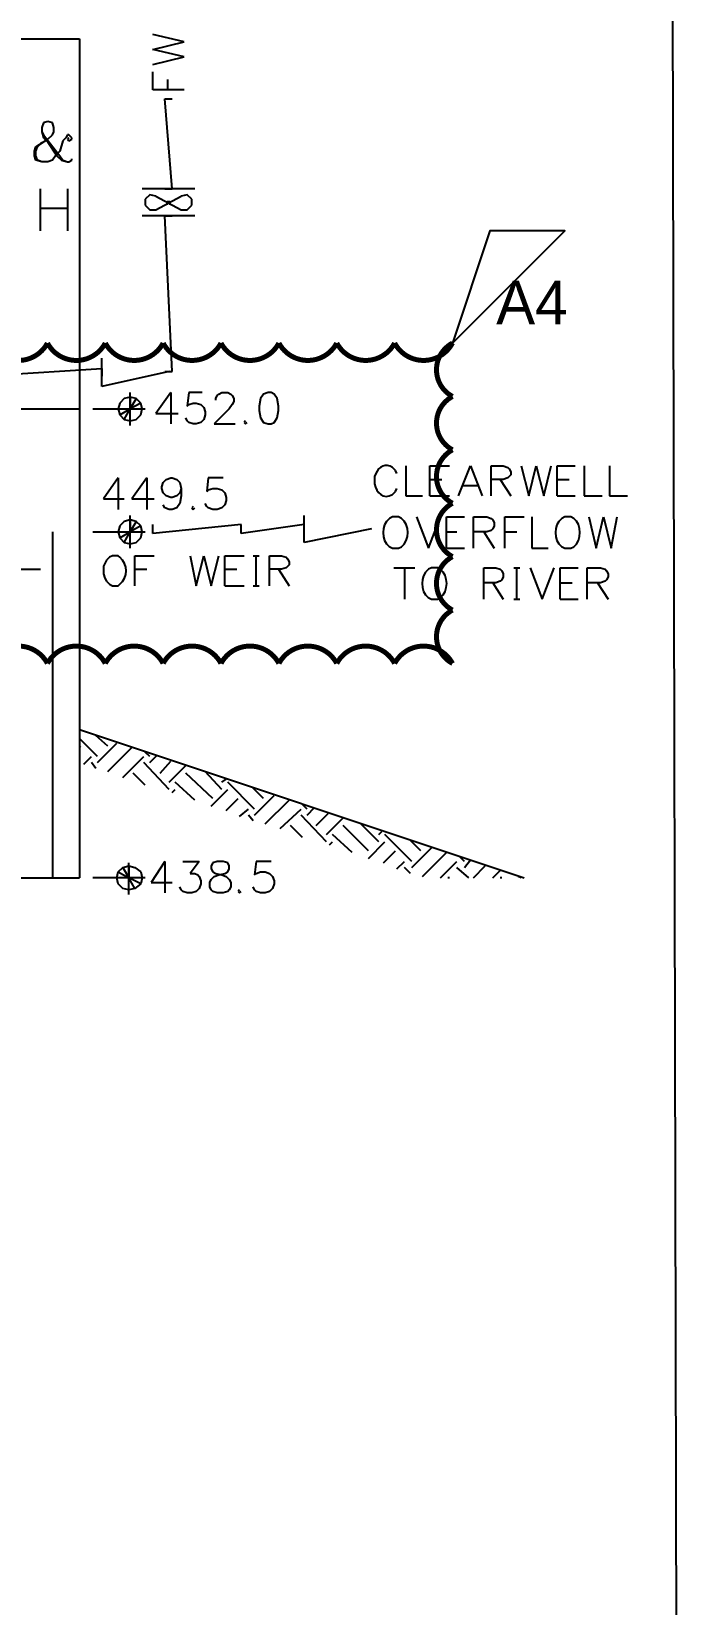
# Model space of a CAD drawing. Header units: metres. Extents: x 45 to 1207, y 17 to 774.
# Drawn here: x 1102.6 to 1206.7, y 395.8 to 647.8 of the extents above; entities that cross this region are included whole.
import ezdxf

# ---------------------------------------------------------------- set-up
doc = ezdxf.new("R2010")
doc.units = ezdxf.units.M
doc.layers.add('REV-AGENT', color=1, linetype='Continuous')

msp = doc.modelspace()

# ---------------------------------------------------------------- linework, layer by layer
for p, q in [((1206.72, 17.04), (1205.04, 773.04)), ((1206.72, 17.04), (1205.04, 773.04)), ((1055.04, 646.56), (1110.24, 646.56)), ((1110.24, 646.56), (1110.24, 512.16)), ((1127.04, 646.08), (1122, 647.28)), ((1122, 644.88), (1127.04, 646.08)), ((1127.04, 643.68), (1122, 644.88)), ((1122, 642.48), (1127.04, 643.68)), ((1122, 638.4), (1122, 641.28)), ((1127.04, 638.4), (1122, 638.4)), ((1124.4, 638.4), (1124.4, 640.08)), ((1125.12, 622.56), (1123.92, 636.96)), ((1125.12, 622.56), (1123.92, 636.96)), ((1123.92, 636.96), (1125.12, 636.96)), ((1104.48, 633.12), (1104.24, 632.4)), ((1105.2, 633.36), (1104.48, 633.12)), ((1105.92, 633.12), (1105.2, 633.36)), ((1106.16, 632.4), (1105.92, 633.12)), ((1103.28, 629.28), (1105.2, 630.48)), ((1104.24, 632.4), (1104.24, 631.68)), ((1104.24, 631.68), (1104.48, 630.72)), ((1104.24, 631.68), (1104.48, 631.2)), ((1104.48, 631.2), (1107.12, 627.84)), ((1104.48, 630.72), (1105.2, 630)), ((1105.2, 630.48), (1105.92, 631.2)), ((1105.92, 631.2), (1106.16, 631.68)), ((1106.16, 631.68), (1106.16, 632.4)), ((1107.6, 630.24), (1107.12, 628.56)), ((1108.08, 630.72), (1107.6, 630.24)), ((1108.32, 631.2), (1108.08, 630.72)), ((1108.56, 631.2), (1108.32, 631.2)), ((1108.56, 630.72), (1108.32, 630.48)), ((1108.32, 630.48), (1108.56, 630.24)), ((1109.04, 630.72), (1108.56, 631.2)), ((1108.56, 630.24), (1109.04, 630.48)), ((1109.04, 630.48), (1109.04, 630.72)), ((1103.04, 628.56), (1103.28, 629.28)), ((1103.04, 627.84), (1103.04, 628.56)), ((1103.28, 627.12), (1103.04, 627.84)), ((1103.28, 628.56), (1103.52, 629.28)), ((1103.28, 627.84), (1103.28, 628.56)), ((1103.52, 627.12), (1103.28, 627.84)), ((1103.52, 629.28), (1104.24, 630)), ((1105.2, 630), (1106.64, 627.84)), ((1106.4, 627.84), (1105.92, 627.12)), ((1107.12, 628.56), (1106.4, 627.84)), ((1106.64, 627.84), (1107.36, 627.12)), ((1107.12, 627.84), (1107.6, 627.12)), ((1104.24, 626.88), (1103.28, 627.12)), ((1104.24, 626.88), (1103.52, 627.12)), ((1105.2, 626.88), (1104.24, 626.88)), ((1105.92, 627.12), (1105.2, 626.88)), ((1107.36, 627.12), (1108.32, 626.88)), ((1107.6, 627.12), (1108.32, 626.88)), ((1108.32, 626.88), (1108.56, 626.88)), ((1108.56, 626.88), (1109.04, 627.12)), ((1109.04, 627.12), (1109.04, 627.36)), ((1104, 615.84), (1104, 622.56)), ((1108.32, 622.56), (1108.32, 615.84)), ((1128.72, 622.56), (1120.32, 622.56)), ((1123.92, 622.56), (1125.12, 622.56)), ((1121.52, 621.6), (1120.8, 620.88)), ((1120.8, 620.88), (1120.8, 619.92)), ((1122.48, 621.36), (1121.52, 621.6)), ((1122.48, 619.2), (1126.56, 621.36)), ((1122.48, 621.36), (1126.56, 619.2)), ((1124.4, 620.4), (1124.16, 620.4)), ((1124.16, 620.16), (1124.4, 620.16)), ((1124.4, 620.64), (1124.4, 620.4)), ((1124.64, 620.4), (1124.64, 620.64)), ((1124.88, 620.4), (1124.64, 620.4)), ((1124.64, 620.16), (1124.88, 620.16)), ((1127.52, 621.6), (1126.56, 621.36)), ((1128.24, 620.88), (1127.52, 621.6)), ((1128.24, 619.92), (1128.24, 620.88)), ((1104, 619.44), (1108.32, 619.44)), ((1128.72, 618.24), (1120.32, 618.24)), ((1120.8, 619.92), (1121.52, 619.2)), ((1121.52, 619.2), (1122.48, 619.2)), ((1125.12, 593.28), (1123.92, 618.24)), ((1125.12, 593.28), (1123.92, 618.24)), ((1123.92, 618.24), (1125.12, 618.24)), ((1126.56, 619.2), (1127.52, 619.2)), ((1127.52, 619.2), (1128.24, 619.92)), ((1113.84, 590.88), (1113.84, 595.44)), ((1094.64, 592.56), (1113.84, 593.76)), ((1094.64, 592.56), (1113.84, 593.76)), ((1113.84, 593.76), (1113.84, 592.56)), ((1124.64, 593.28), (1113.84, 590.88)), ((1123.92, 593.28), (1125.12, 593.28)), ((1118.4, 584.64), (1118.4, 589.92)), ((1124.88, 589.92), (1122.48, 586.56)), ((1124.88, 589.92), (1124.88, 584.88)), ((1127.76, 589.92), (1127.52, 587.76)), ((1129.92, 589.92), (1127.76, 589.92)), ((1132.56, 589.68), (1133.04, 589.92)), ((1133.04, 589.92), (1134, 589.92)), ((1134, 589.92), (1134.48, 589.68)), ((1140.48, 589.92), (1139.76, 589.68)), ((1140.96, 589.92), (1140.48, 589.92)), ((1141.44, 589.68), (1140.96, 589.92)), ((972, 587.28), (1110.24, 587.28)), ((1112.4, 587.28), (1117.44, 587.28)), ((1115.76, 587.28), (1120.8, 587.28)), ((1116.72, 588.24), (1116.48, 587.28)), ((1116.48, 587.28), (1116.72, 586.32)), ((1116.48, 587.28), (1116.72, 586.32)), ((1117.44, 588.96), (1116.72, 588.24)), ((1116.72, 586.32), (1118.4, 587.28)), ((1118.4, 589.2), (1117.44, 588.96)), ((1117.44, 585.6), (1118.4, 587.28)), ((1119.36, 588.96), (1118.4, 589.2)), ((1119.36, 588.96), (1118.4, 589.2)), ((1118.4, 589.2), (1118.4, 587.28)), ((1119.36, 588.96), (1118.4, 587.28)), ((1120.08, 588.24), (1118.4, 587.28)), ((1118.4, 585.36), (1118.4, 587.28)), ((1120.08, 588.24), (1119.36, 588.96)), ((1120.08, 588.24), (1119.36, 588.96)), ((1120.32, 587.28), (1120.08, 588.24)), ((1120.32, 587.28), (1120.08, 588.24)), ((1120.08, 586.32), (1120.32, 587.28)), ((1127.52, 587.76), (1127.76, 588)), ((1127.76, 588), (1128.48, 588.24)), ((1128.48, 588.24), (1128.96, 588.24)), ((1128.96, 588.24), (1129.68, 588)), ((1129.68, 588), (1130.16, 587.52)), ((1130.16, 587.52), (1130.4, 586.8)), ((1134.24, 587.28), (1131.84, 584.88)), ((1132.08, 588.96), (1132.32, 589.44)), ((1132.08, 588.72), (1132.08, 588.96)), ((1132.32, 589.44), (1132.56, 589.68)), ((1134.72, 588), (1134.24, 587.28)), ((1134.48, 589.68), (1134.72, 589.44)), ((1134.72, 589.44), (1134.96, 588.96)), ((1134.96, 588.48), (1134.72, 588)), ((1134.96, 588.96), (1134.96, 588.48)), ((1139.28, 588.96), (1139.04, 587.76)), ((1139.04, 587.76), (1139.04, 587.04)), ((1139.76, 589.68), (1139.28, 588.96)), ((1141.92, 588.96), (1141.44, 589.68)), ((1142.16, 587.76), (1141.92, 588.96)), ((1142.16, 587.04), (1142.16, 587.76)), ((1116.72, 586.32), (1117.44, 585.6)), ((1116.72, 586.32), (1117.44, 585.6)), ((1117.44, 585.6), (1118.4, 585.36)), ((1117.44, 585.6), (1118.4, 585.36)), ((1118.4, 585.36), (1119.36, 585.6)), ((1119.36, 585.6), (1120.08, 586.32)), ((1122.48, 586.56), (1126.08, 586.56)), ((1127.52, 585.36), (1127.28, 585.84)), ((1127.76, 585.12), (1127.52, 585.36)), ((1128.48, 584.88), (1127.76, 585.12)), ((1128.96, 584.88), (1128.48, 584.88)), ((1129.68, 585.12), (1128.96, 584.88)), ((1130.16, 585.6), (1129.68, 585.12)), ((1130.4, 586.32), (1130.16, 585.6)), ((1130.4, 586.8), (1130.4, 586.32)), ((1131.84, 584.88), (1135.2, 584.88)), ((1136.88, 585.36), (1136.64, 585.12)), ((1136.64, 585.12), (1136.88, 584.88)), ((1136.88, 584.88), (1137.12, 585.12)), ((1139.04, 587.04), (1139.28, 585.84)), ((1139.28, 585.84), (1139.76, 585.12)), ((1139.76, 585.12), (1140.48, 584.88)), ((1140.48, 584.88), (1140.96, 584.88)), ((1140.96, 584.88), (1141.44, 585.12)), ((1141.44, 585.12), (1141.92, 585.84)), ((1141.92, 585.84), (1142.16, 587.04)), ((1160.88, 577.44), (1160.4, 577.92)), ((1161.12, 576.96), (1160.88, 577.44)), ((1162.56, 578.16), (1162.56, 573.36)), ((1166.4, 573.36), (1166.4, 578.16)), ((1166.4, 578.16), (1169.52, 578.16)), ((1170.96, 573.36), (1172.88, 578.16)), ((1172.88, 578.16), (1174.8, 573.36)), ((1176.24, 573.36), (1176.24, 578.16)), ((1176.24, 578.16), (1178.16, 578.16)), ((1178.16, 578.16), (1178.88, 577.92)), ((1178.88, 577.92), (1179.12, 577.68)), ((1179.12, 577.68), (1179.36, 577.2)), ((1179.36, 577.2), (1179.36, 576.72)), ((1181.04, 578.16), (1182.24, 573.36)), ((1182.24, 573.36), (1183.44, 578.16)), ((1183.44, 578.16), (1184.64, 573.36)), ((1184.64, 573.36), (1185.84, 578.16)), ((1186.8, 573.36), (1186.8, 578.16)), ((1186.8, 578.16), (1189.68, 578.16)), ((1191.12, 578.16), (1191.12, 573.36)), ((1195.2, 578.16), (1195.2, 573.36)), ((1116.48, 576.24), (1114.08, 572.88)), ((1116.48, 576.24), (1116.48, 571.2)), ((1121.04, 576.24), (1118.64, 572.88)), ((1121.04, 576.24), (1121.04, 571.2)), ((1123.44, 574.8), (1123.68, 575.52)), ((1123.44, 574.56), (1123.44, 574.8)), ((1123.68, 575.52), (1124.16, 576)), ((1124.16, 576), (1124.88, 576.24)), ((1124.88, 576.24), (1125.12, 576.24)), ((1125.12, 576.24), (1125.84, 576)), ((1125.84, 576), (1126.32, 575.52)), ((1126.32, 575.52), (1126.56, 574.56)), ((1130.88, 576.24), (1130.64, 574.08)), ((1133.28, 576.24), (1130.88, 576.24)), ((1157.76, 576.96), (1157.52, 576.48)), ((1157.52, 576.48), (1157.52, 575.28)), ((1166.4, 576), (1168.32, 576)), ((1171.68, 575.04), (1174.08, 575.04)), ((1178.16, 576), (1176.24, 576)), ((1177.68, 576), (1179.36, 573.36)), ((1178.88, 576.24), (1178.16, 576)), ((1179.36, 576.72), (1178.88, 576.24)), ((1186.8, 576), (1188.72, 576)), ((1114.08, 572.88), (1117.44, 572.88)), ((1118.64, 572.88), (1122.24, 572.88)), ((1123.68, 573.84), (1123.44, 574.56)), ((1124.16, 573.36), (1123.68, 573.84)), ((1124.88, 573.12), (1124.16, 573.36)), ((1125.12, 573.12), (1124.88, 573.12)), ((1125.84, 573.36), (1125.12, 573.12)), ((1126.32, 573.84), (1125.84, 573.36)), ((1126.32, 572.16), (1125.84, 571.44)), ((1126.56, 574.56), (1126.32, 573.84)), ((1126.56, 573.36), (1126.32, 572.16)), ((1126.56, 574.56), (1126.56, 573.36)), ((1130.64, 571.68), (1130.4, 572.16)), ((1130.64, 574.08), (1130.88, 574.32)), ((1130.88, 574.32), (1131.6, 574.56)), ((1131.6, 574.56), (1132.32, 574.56)), ((1132.32, 574.56), (1133.04, 574.32)), ((1133.04, 574.32), (1133.52, 573.84)), ((1133.52, 573.84), (1133.76, 573.12)), ((1133.76, 572.64), (1133.52, 571.92)), ((1133.76, 573.12), (1133.76, 572.64)), ((1160.4, 573.6), (1160.88, 574.08)), ((1160.88, 574.08), (1161.12, 574.56)), ((1162.56, 573.36), (1165.2, 573.36)), ((1166.4, 573.36), (1169.52, 573.36)), ((1186.8, 573.36), (1189.68, 573.36)), ((1191.12, 573.36), (1194, 573.36)), ((1195.2, 573.36), (1198.08, 573.36)), ((1118.4, 564.96), (1118.4, 570.24)), ((1123.92, 571.44), (1123.68, 571.92)), ((1124.64, 571.2), (1123.92, 571.44)), ((1125.12, 571.2), (1124.64, 571.2)), ((1125.84, 571.44), (1125.12, 571.2)), ((1128.48, 571.68), (1128.24, 571.44)), ((1128.24, 571.44), (1128.48, 571.2)), ((1128.48, 571.2), (1128.72, 571.44)), ((1130.88, 571.44), (1130.64, 571.68)), ((1131.6, 571.2), (1130.88, 571.44)), ((1132.32, 571.2), (1131.6, 571.2)), ((1133.04, 571.44), (1132.32, 571.2)), ((1133.52, 571.92), (1133.04, 571.44)), ((1146.24, 565.92), (1146.24, 570.24)), ((1159.92, 569.76), (1159.44, 569.28)), ((1160.4, 570), (1159.92, 569.76)), ((1161.36, 570), (1160.4, 570)), ((1161.84, 569.76), (1161.36, 570)), ((1164.24, 570), (1166.16, 564.96)), ((1166.16, 564.96), (1168.08, 570)), ((1169.04, 564.96), (1169.04, 570)), ((1169.04, 570), (1171.92, 570)), ((1173.36, 564.96), (1173.36, 570)), ((1173.36, 570), (1175.52, 570)), ((1175.52, 570), (1176.24, 569.76)), ((1176.24, 569.76), (1176.48, 569.52)), ((1176.48, 569.52), (1176.72, 569.04)), ((1178.4, 564.96), (1178.4, 570)), ((1178.4, 570), (1181.52, 570)), ((1182.72, 570), (1182.72, 564.96)), ((1187.52, 569.76), (1187.04, 569.28)), ((1188, 570), (1187.52, 569.76)), ((1188.96, 570), (1188, 570)), ((1189.44, 569.76), (1188.96, 570)), ((1191.84, 570), (1193.04, 564.96)), ((1193.04, 564.96), (1194.24, 570)), ((1194.24, 570), (1195.44, 564.96)), ((1195.44, 564.96), (1196.4, 570)), ((1105.92, 567.6), (1105.92, 512.16)), ((1112.4, 567.6), (1117.44, 567.6)), ((1115.76, 567.6), (1120.8, 567.6)), ((1116.72, 568.56), (1116.48, 567.6)), ((1116.48, 567.6), (1116.72, 566.64)), ((1116.48, 567.6), (1116.72, 566.64)), ((1117.44, 569.28), (1116.72, 568.56)), ((1116.72, 566.64), (1118.4, 567.6)), ((1118.4, 569.52), (1117.44, 569.28)), ((1117.44, 565.92), (1118.4, 567.6)), ((1119.36, 569.28), (1118.4, 569.52)), ((1119.36, 569.28), (1118.4, 569.52)), ((1118.4, 569.52), (1118.4, 567.6)), ((1119.36, 569.28), (1118.4, 567.6)), ((1120.08, 568.56), (1118.4, 567.6)), ((1118.4, 565.68), (1118.4, 567.6)), ((1120.08, 568.56), (1119.36, 569.28)), ((1120.08, 568.56), (1119.36, 569.28)), ((1120.32, 567.6), (1120.08, 568.56)), ((1120.32, 567.6), (1120.08, 568.56)), ((1120.08, 566.64), (1120.32, 567.6)), ((1136.16, 568.8), (1122, 567.36)), ((1136.16, 568.8), (1122, 567.36)), ((1122, 567.36), (1122, 568.8)), ((1146.24, 568.8), (1136.16, 567.36)), ((1146.24, 568.8), (1136.16, 567.36)), ((1136.16, 567.36), (1136.16, 568.8)), ((1136.16, 567.36), (1136.16, 568.8)), ((1146.24, 567.36), (1146.24, 568.8)), ((1157.04, 568.08), (1146.24, 565.92)), ((1169.04, 567.6), (1170.72, 567.6)), ((1175.52, 567.6), (1173.36, 567.6)), ((1175.04, 567.6), (1176.72, 564.96)), ((1176.24, 567.84), (1175.52, 567.6)), ((1176.48, 568.08), (1176.24, 567.84)), ((1176.72, 568.56), (1176.48, 568.08)), ((1176.72, 569.04), (1176.72, 568.56)), ((1178.4, 567.6), (1180.32, 567.6)), ((1116.72, 566.64), (1117.44, 565.92)), ((1116.72, 566.64), (1117.44, 565.92)), ((1117.44, 565.92), (1118.4, 565.68)), ((1117.44, 565.92), (1118.4, 565.68)), ((1118.4, 565.68), (1119.36, 565.92)), ((1119.36, 565.92), (1120.08, 566.64)), ((1160.4, 564.96), (1161.36, 564.96)), ((1161.36, 564.96), (1161.84, 565.2)), ((1169.04, 564.96), (1171.92, 564.96)), ((1182.72, 564.96), (1185.36, 564.96)), ((1188, 564.96), (1188.96, 564.96)), ((1188.96, 564.96), (1189.44, 565.2)), ((1114.56, 563.04), (1114.08, 562.08)), ((1114.08, 562.08), (1114.08, 560.88)), ((1115.04, 563.52), (1114.56, 563.04)), ((1115.52, 563.76), (1115.04, 563.52)), ((1116.48, 563.76), (1115.52, 563.76)), ((1116.72, 563.52), (1116.48, 563.76)), ((1119.12, 558.96), (1119.12, 563.76)), ((1119.12, 563.76), (1122.24, 563.76)), ((1128, 563.76), (1128.96, 558.96)), ((1128.96, 558.96), (1130.16, 563.76)), ((1130.16, 563.76), (1131.36, 558.96)), ((1131.36, 558.96), (1132.56, 563.76)), ((1133.52, 558.96), (1133.52, 563.76)), ((1133.52, 563.76), (1136.64, 563.76)), ((1138.08, 563.76), (1139.04, 563.76)), ((1138.56, 558.96), (1138.56, 563.76)), ((1140.72, 558.96), (1140.72, 563.76)), ((1140.72, 563.76), (1142.64, 563.76)), ((1142.64, 563.76), (1143.36, 563.52)), ((1143.36, 563.52), (1143.6, 563.28)), ((1143.84, 562.32), (1143.36, 561.84)), ((1143.6, 563.28), (1143.84, 562.8)), ((1143.84, 562.8), (1143.84, 562.32)), ((1091.04, 561.6), (1104, 561.6)), ((1114.08, 560.88), (1114.32, 560.16)), ((1114.32, 560.16), (1114.56, 559.68)), ((1114.56, 559.68), (1115.04, 559.2)), ((1119.12, 561.6), (1121.04, 561.6)), ((1133.52, 561.6), (1135.44, 561.6)), ((1142.64, 561.6), (1140.72, 561.6)), ((1142.16, 561.6), (1143.84, 558.96)), ((1143.36, 561.84), (1142.64, 561.6)), ((1160.64, 561.84), (1164, 561.84)), ((1162.32, 561.84), (1162.32, 556.8)), ((1166.16, 561.6), (1165.68, 561.12)), ((1166.64, 561.84), (1166.16, 561.6)), ((1167.6, 561.84), (1166.64, 561.84)), ((1168.08, 561.6), (1167.6, 561.84)), ((1175.04, 556.8), (1175.04, 561.84)), ((1175.04, 561.84), (1176.96, 561.84)), ((1176.96, 559.44), (1175.04, 559.44)), ((1176.48, 559.44), (1178.16, 556.8)), ((1176.96, 561.84), (1177.68, 561.6)), ((1177.68, 559.68), (1176.96, 559.44)), ((1177.68, 561.6), (1177.92, 561.36)), ((1177.92, 559.92), (1177.68, 559.68)), ((1177.92, 561.36), (1178.16, 560.88)), ((1178.16, 560.4), (1177.92, 559.92)), ((1178.16, 560.88), (1178.16, 560.4)), ((1179.84, 561.84), (1180.8, 561.84)), ((1180.32, 556.8), (1180.32, 561.84)), ((1182.48, 561.84), (1184.4, 556.8)), ((1184.4, 556.8), (1186.32, 561.84)), ((1187.28, 556.8), (1187.28, 561.84)), ((1187.28, 561.84), (1190.16, 561.84)), ((1187.28, 559.44), (1189.2, 559.44)), ((1191.6, 556.8), (1191.6, 561.84)), ((1191.6, 561.84), (1193.76, 561.84)), ((1193.76, 559.44), (1191.6, 559.44)), ((1193.28, 559.44), (1194.96, 556.8)), ((1193.76, 561.84), (1194.48, 561.6)), ((1194.48, 559.68), (1193.76, 559.44)), ((1194.48, 561.6), (1194.72, 561.36)), ((1194.72, 559.92), (1194.48, 559.68)), ((1194.72, 561.36), (1194.96, 560.88)), ((1194.96, 560.4), (1194.72, 559.92)), ((1194.96, 560.88), (1194.96, 560.4)), ((1115.04, 559.2), (1115.52, 558.96)), ((1115.52, 558.96), (1116.48, 558.96)), ((1116.48, 558.96), (1116.72, 559.2)), ((1133.52, 558.96), (1136.64, 558.96)), ((1138.08, 558.96), (1139.04, 558.96)), ((1167.6, 556.8), (1168.08, 557.04)), ((1166.64, 556.8), (1167.6, 556.8)), ((1179.84, 556.8), (1180.8, 556.8)), ((1187.28, 556.8), (1190.16, 556.8)), ((1110.24, 535.92), (1181.52, 512.16)), ((1113.12, 531.6), (1110.24, 534.48)), ((1114.8, 533.28), (1112.88, 534.96)), ((1110.24, 533.04), (1110.48, 533.28)), ((1113.12, 530.64), (1116.24, 533.76)), ((1114.8, 529.2), (1118.64, 533.04)), ((1121.52, 531.6), (1120.8, 532.32)), ((1121.52, 530.64), (1122.72, 531.84)), ((1110.96, 530.4), (1112.16, 531.6)), ((1112.88, 529.68), (1112.16, 530.64)), ((1117.2, 528.24), (1120.56, 531.6)), ((1124.64, 526.32), (1120.56, 530.64)), ((1123.2, 528.96), (1124.88, 530.88)), ((1124.64, 527.52), (1127.28, 530.16)), ((1133.04, 526.32), (1130.4, 529.2)), ((1120.8, 527.04), (1118.88, 528.96)), ((1128.72, 524.64), (1125.6, 527.52)), ((1131.6, 524.88), (1127.28, 528.96)), ((1133.04, 527.52), (1133.76, 528)), ((1138.32, 523.2), (1134, 527.52)), ((1125.12, 525.84), (1125.6, 526.32)), ((1131.36, 523.68), (1134, 526.32)), ((1133.76, 522.96), (1135.68, 524.88)), ((1139.76, 524.88), (1138.08, 526.56)), ((1138.32, 522.24), (1141.44, 525.36)), ((1140, 520.8), (1143.84, 524.64)), ((1135.92, 522), (1137.36, 523.2)), ((1138.08, 521.28), (1137.36, 522.24)), ((1142.4, 520.08), (1145.76, 523.2)), ((1149.84, 517.92), (1145.76, 522.24)), ((1146.72, 523.2), (1146, 523.92)), ((1146.72, 522.24), (1147.92, 523.44)), ((1148.16, 520.56), (1150.08, 522.48)), ((1149.84, 519.12), (1152.48, 521.76)), ((1146, 518.64), (1144.08, 520.56)), ((1153.92, 516.24), (1150.8, 519.12)), ((1156.56, 516.48), (1152.48, 520.56)), ((1158.24, 517.92), (1155.36, 520.8)), ((1158.24, 519.12), (1158.72, 519.6)), ((1163.52, 514.8), (1159.2, 519.12)), ((1150.32, 517.44), (1150.8, 517.92)), ((1156.56, 515.28), (1159.2, 517.92)), ((1164.96, 516.48), (1163.28, 518.16)), ((1163.52, 513.84), (1166.64, 516.96)), ((1118.16, 509.52), (1118.16, 514.56)), ((1123.92, 514.8), (1121.76, 511.44)), ((1123.92, 514.8), (1123.92, 509.76)), ((1126.8, 514.8), (1129.44, 514.8)), ((1129.44, 514.8), (1128, 512.88)), ((1131.6, 514.56), (1131.36, 514.08)), ((1132.32, 514.8), (1131.6, 514.56)), ((1133.28, 514.8), (1132.32, 514.8)), ((1134, 514.56), (1133.28, 514.8)), ((1134.24, 514.08), (1134, 514.56)), ((1138.56, 514.8), (1138.32, 512.64)), ((1140.96, 514.8), (1138.56, 514.8)), ((1158.96, 514.56), (1160.88, 516.48)), ((1161.12, 513.6), (1162.32, 514.8)), ((1165.2, 512.4), (1169.04, 516.24)), ((1168.08, 512.16), (1170.72, 514.8)), ((1171.92, 514.8), (1171.2, 515.52)), ((1171.92, 513.84), (1172.88, 515.04)), ((1173.36, 512.16), (1175.28, 514.08)), ((912.48, 512.16), (1110.24, 512.16)), ((1118.16, 512.16), (1112.4, 512.16)), ((1120.8, 512.16), (1115.76, 512.16)), ((1116.24, 512.16), (1116.48, 513.12)), ((1116.24, 512.16), (1116.48, 513.12)), ((1116.48, 511.2), (1116.24, 512.16)), ((1116.48, 513.12), (1117.2, 513.84)), ((1116.48, 513.12), (1117.2, 513.84)), ((1116.48, 513.12), (1118.16, 512.16)), ((1117.2, 513.84), (1118.16, 514.08)), ((1117.2, 513.84), (1118.16, 514.08)), ((1117.2, 513.84), (1118.16, 512.16)), ((1118.16, 514.08), (1119.12, 513.84)), ((1118.16, 514.08), (1118.16, 512.16)), ((1120.08, 511.2), (1118.16, 512.16)), ((1119.12, 510.48), (1118.16, 512.16)), ((1118.16, 510.24), (1118.16, 512.16)), ((1119.12, 513.84), (1120.08, 513.12)), ((1120.08, 513.12), (1120.32, 512.16)), ((1120.32, 512.16), (1120.08, 511.2)), ((1120.32, 512.16), (1120.08, 511.2)), ((1128, 512.88), (1128.72, 512.88)), ((1128.72, 512.88), (1129.2, 512.64)), ((1129.2, 512.64), (1129.44, 512.4)), ((1129.44, 512.4), (1129.68, 511.68)), ((1129.68, 511.68), (1129.68, 511.2)), ((1131.12, 511.44), (1131.36, 511.92)), ((1131.36, 514.08), (1131.36, 513.6)), ((1131.36, 513.6), (1131.6, 513.12)), ((1131.36, 511.92), (1131.84, 512.4)), ((1131.6, 513.12), (1132.08, 512.88)), ((1131.84, 512.4), (1132.56, 512.64)), ((1132.08, 512.88), (1133.04, 512.64)), ((1132.56, 512.64), (1133.52, 512.88)), ((1133.04, 512.64), (1133.76, 512.4)), ((1133.52, 512.88), (1134, 513.12)), ((1133.76, 512.4), (1134.24, 511.92)), ((1134, 513.12), (1134.24, 513.6)), ((1134.24, 513.6), (1134.24, 514.08)), ((1134.24, 511.92), (1134.48, 511.44)), ((1138.32, 512.64), (1138.56, 512.88)), ((1138.56, 512.88), (1139.28, 513.12)), ((1139.28, 513.12), (1140, 513.12)), ((1140, 513.12), (1140.72, 512.88)), ((1140.72, 512.88), (1141.2, 512.4)), ((1141.2, 512.4), (1141.44, 511.68)), ((1141.44, 511.68), (1141.44, 511.2)), ((1163.28, 512.88), (1162.32, 513.84)), ((1169.52, 512.16), (1169.28, 512.16)), ((1172.64, 512.16), (1170.72, 513.84)), ((1176.48, 512.16), (1177.68, 513.36)), ((1177.92, 512.16), (1177.68, 512.16)), ((1181.04, 512.16), (1180.56, 512.4)), ((1117.2, 510.48), (1116.48, 511.2)), ((1118.16, 510.24), (1117.2, 510.48)), ((1119.12, 510.48), (1118.16, 510.24)), ((1119.12, 510.48), (1118.16, 510.24)), ((1120.08, 511.2), (1119.12, 510.48)), ((1120.08, 511.2), (1119.12, 510.48)), ((1121.76, 511.44), (1125.12, 511.44)), ((1126.56, 510.24), (1126.32, 510.72)), ((1126.8, 510), (1126.56, 510.24)), ((1127.52, 509.76), (1126.8, 510)), ((1128.24, 509.76), (1127.52, 509.76)), ((1128.96, 510), (1128.24, 509.76)), ((1129.44, 510.48), (1128.96, 510)), ((1129.68, 511.2), (1129.44, 510.48)), ((1131.12, 510.72), (1131.12, 511.44)), ((1131.36, 510.24), (1131.12, 510.72)), ((1131.6, 510), (1131.36, 510.24)), ((1132.32, 509.76), (1131.6, 510)), ((1133.28, 509.76), (1132.32, 509.76)), ((1134, 510), (1133.28, 509.76)), ((1134.24, 510.24), (1134, 510)), ((1134.48, 510.72), (1134.24, 510.24)), ((1134.48, 511.44), (1134.48, 510.72)), ((1135.92, 510.24), (1135.68, 510)), ((1135.68, 510), (1135.92, 509.76)), ((1135.92, 509.76), (1136.16, 510)), ((1138.32, 510.24), (1138.08, 510.72)), ((1138.56, 510), (1138.32, 510.24)), ((1139.28, 509.76), (1138.56, 510)), ((1140, 509.76), (1139.28, 509.76)), ((1140.72, 510), (1140, 509.76)), ((1141.2, 510.48), (1140.72, 510)), ((1141.44, 511.2), (1141.2, 510.48))]:
    msp.add_line(p, q)
for points in [[(1160.4, 577.92), (1160.01, 578.13), (1159.61, 578.22), (1159.22, 578.22), (1158.84, 578.12), (1158.49, 577.93), (1158.19, 577.67), (1157.94, 577.34), (1157.76, 576.96)], [(1157.52, 575.28), (1157.66, 574.76), (1157.88, 574.29), (1158.17, 573.89), (1158.52, 573.57), (1158.93, 573.36), (1159.39, 573.28), (1159.88, 573.35), (1160.4, 573.6)], [(1161.84, 565.2), (1162.28, 565.65), (1162.6, 566.21), (1162.79, 566.83), (1162.85, 567.48), (1162.79, 568.13), (1162.6, 568.76), (1162.28, 569.31), (1161.84, 569.76)], [(1189.44, 565.2), (1189.88, 565.65), (1190.2, 566.2), (1190.39, 566.83), (1190.45, 567.48), (1190.39, 568.13), (1190.2, 568.76), (1189.88, 569.31), (1189.44, 569.76)], [(1159.44, 569.28), (1159.15, 568.73), (1158.98, 568.12), (1158.92, 567.47), (1158.98, 566.82), (1159.15, 566.22), (1159.45, 565.68), (1159.86, 565.25), (1160.4, 564.96)], [(1187.04, 569.28), (1186.75, 568.73), (1186.58, 568.12), (1186.52, 567.47), (1186.58, 566.82), (1186.75, 566.22), (1187.05, 565.68), (1187.46, 565.25), (1188, 564.96)], [(1116.72, 559.2), (1117.15, 559.65), (1117.47, 560.18), (1117.66, 560.75), (1117.73, 561.35), (1117.68, 561.95), (1117.49, 562.53), (1117.17, 563.06), (1116.72, 563.52)], [(1165.68, 561.12), (1165.39, 560.57), (1165.22, 559.96), (1165.16, 559.31), (1165.22, 558.66), (1165.39, 558.06), (1165.69, 557.52), (1166.1, 557.09), (1166.64, 556.8)], [(1168.08, 557.04), (1168.52, 557.49), (1168.84, 558.04), (1169.03, 558.67), (1169.09, 559.32), (1169.03, 559.97), (1168.84, 560.6), (1168.52, 561.15), (1168.08, 561.6)]]:
    msp.add_lwpolyline(points)
at = {"layer": 'REV-AGENT'}
msp.add_lwpolyline([(1170.02, 597.84), (1188.02, 615.84), (1176.02, 615.84)], close=True, dxfattribs=at)
at = {"layer": 'REV-AGENT', "const_width": 0.8}
msp.add_lwpolyline([(1095.85, 546.52, -0.6), (1105.12, 546.52, -0.6), (1114.39, 546.52, -0.6), (1123.66, 546.52, -0.6), (1132.93, 546.52, -0.6), (1142.21, 546.52, -0.6), (1151.48, 546.52, -0.6), (1160.75, 546.52, -0.6), (1170.02, 546.52, -0.6), (1170.02, 555.07, -0.6), (1170.02, 563.63, -0.6), (1170.02, 572.18, -0.6), (1170.02, 580.74, -0.6), (1170.02, 589.29, -0.6), (1170.02, 597.84, -0.6), (1160.75, 597.84, -0.6), (1151.48, 597.84, -0.6), (1142.21, 597.84, -0.6), (1132.93, 597.84, -0.6), (1123.66, 597.84, -0.6), (1114.39, 597.84, -0.6), (1105.12, 597.84, -0.6), (1095.85, 597.84, -0.6)], format="xyb", dxfattribs=at)

# ---------------------------------------------------------------- texts
at = {"layer": 'REV-AGENT'}
msp.add_text('A4', height=7, dxfattribs=at).set_placement((1177.02, 600.84))

doc.saveas('drawing.dxf')
